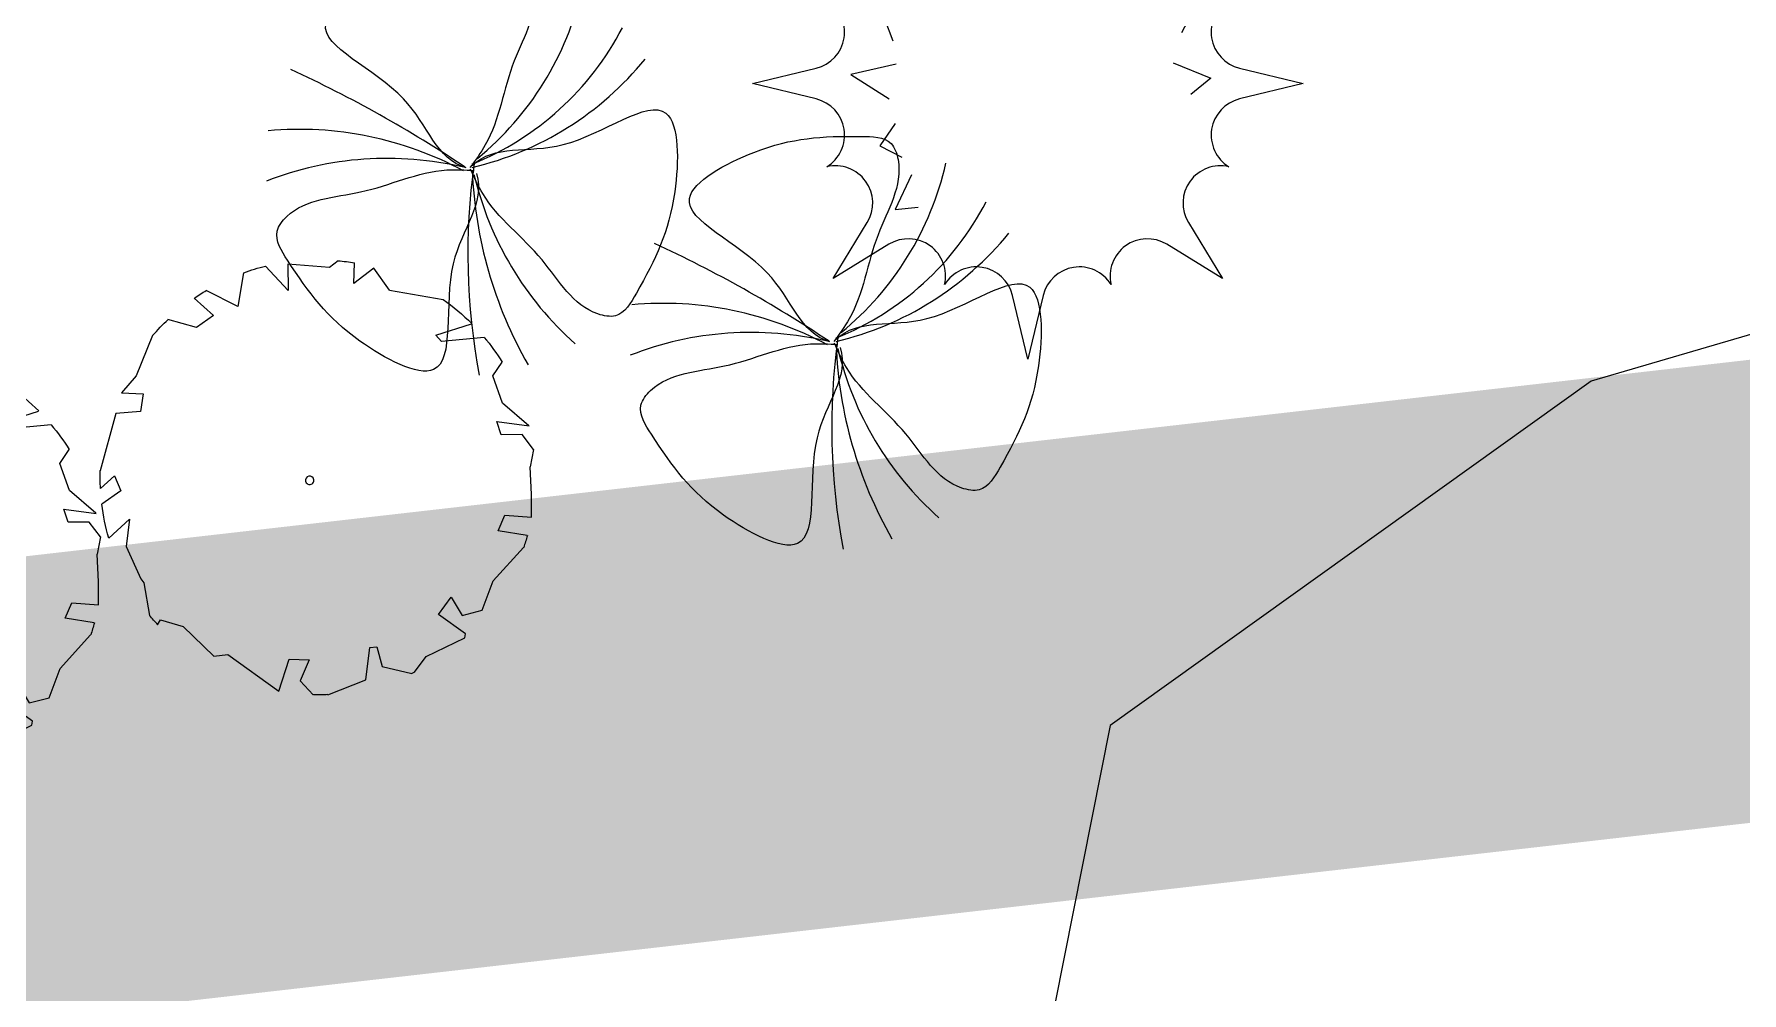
# Model space of a CAD drawing. Extents: x -809667 to 586099, y 3084146 to 3634412.
# Drawn here: x 381223.46 to 381229.02, y 3087128.46 to 3087131.59 of the extents above; entities that cross this region are included whole.
import ezdxf

# ---------------------------------------------------------------- set-up
doc = ezdxf.new("R2010")
doc.units = 0
doc.header["$LTSCALE"] = 0.5
doc.linetypes.add('CONTINOUS', pattern=[0])
doc.layers.get('0').update_dxf_attribs({"linetype": 'CONTINUOUS'})
doc.layers.add('TREE', color=3, linetype='CONTINUOUS')
doc.layers.add('文字', color=7, linetype='CONTINUOUS')

# ---------------------------------------------------------------- blocks, each defined once
blk = doc.blocks.new('红枫')
at = {"color": 0}
blk.add_lwpolyline([(1297, -1371), (924, -1143, 0.665495), (552, -1412, 0.665495), (98, -1485), (-4, -1910), (-107, -1485, 0.665495), (-561, -1412, 0.665495), (-933, -1143), (-1306, -1371), (-1078, -998, 0.665495), (-1348, -625, 0.665495), (-1420, -172), (-1845, -69), (-1420, 34, 0.665495), (-1348, 487, 0.665495), (-1078, 859), (-1306, 1233), (-933, 1005, 0.665495), (-561, 1274, 0.665495), (-107, 1347), (-4, 1772), (98, 1347, 0.665495), (552, 1274, 0.665495), (924, 1005), (1297, 1233), (1069, 859, 0.665495), (1339, 487, 0.665495), (1411, 34), (1836, -69), (1411, -172, 0.665495), (1339, -625, 0.665495), (1069, -998)], format="xyb", close=True, dxfattribs=at)
blk.add_lwpolyline([(1297, -1371), (924, -1143, 0.665495), (552, -1412, 0.665495), (98, -1485), (-4, -1910), (-107, -1485, 0.665495), (-561, -1412, 0.665495), (-933, -1143), (-1306, -1371), (-1078, -998, 0.665495), (-1348, -625, 0.665495), (-1420, -172), (-1845, -69), (-1420, 34, 0.665495), (-1348, 487, 0.665495), (-1078, 859), (-1306, 1233), (-933, 1005, 0.665495), (-561, 1274, 0.665495), (-107, 1347), (-4, 1772), (98, 1347, 0.665495), (552, 1274, 0.665495), (924, 1005), (1297, 1233), (1069, 859, 0.665495), (1339, 487, 0.665495), (1411, 34), (1836, -69), (1411, -172, 0.665495), (1339, -625, 0.665495), (1069, -998)], format="xyb", close=True, dxfattribs=at)
for points in [[(-137, 808), (-20, 1111), (120, 855)], [(-231, 823), (-394, 901), (-417, 777)], [(462, 676), (478, 886), (369, 808)], [(618, 676), (836, 808), (797, 528)], [(-783, 497), (-869, 784), (-550, 714)], [(-783, 372), (-962, 364), (-908, 217)], [(891, 411), (1085, 388), (1023, 271)], [(-885, 61), (-1188, -9), (-931, -172)], [(968, 69), (1218, -32), (1085, -141)], [(-892, -336), (-994, -484), (-846, -561)], [(-783, -678), (-892, -911), (-737, -896)]]:
    blk.add_lwpolyline(points, dxfattribs=at)
blk = doc.blocks.new('白玉兰')
at = {"color": 0}
for centre, radius, start, end in [((-1261, 1665), 2054, 309.3934, 347.1655), ((-713, 1844), 1941, 291.8214, 332.6346), ((-478, 2077), 2115, 283.2993, 320.8528), ((-4729, -6984), 8429, 56.1879, 65.279), ((-1148, -2037), 2310, 61.625, 95.1491), ((-559, -2135), 2214, 76.7033, 111.4018), ((4371, -556), 4392, 172.1708, 190.6677), ((2827, 107), 2821, 182.2544, 209.8868), ((2146, 475), 2185, 193.3063, 228.4107)]:
    blk.add_arc(centre, radius, start, end, dxfattribs=at)
for points in [[(-33, 16), (-233, 73), (-342, 562), (-1254, 922), (-425, 1375), (-33, 1392), (376, 1386), (477, 1091), (236, 716), (185, 277), (29, 67), (-7, 18)], [(8, 31), (155, 177), (635, 34), (1395, 653), (1385, -291), (1209, -641), (1004, -995), (697, -939), (487, -546), (129, -287), (22, -49), (-3, 7)], [(36, -22), (99, -220), (-250, -580), (-51, -1540), (-885, -1095), (-1114, -777), (-1334, -432), (-1142, -186), (-697, -181), (-301, 17), (-41, 2), (21, -1)]]:
    blk.add_open_spline(points, degree=3, knots=[0, 0, 0, 0, 621.989778, 1340.944545, 1869.007736, 2592.427455, 2798.699245, 2915.827596, 3435.261502, 4029.77129, 4212.300518, 4212.300518, 4212.300518, 4212.300518], dxfattribs=at)
blk = doc.blocks.new('*E54')
at = {"layer": 'TREE', "color": 0}
blk.add_ellipse((-2.37, 3.565), major_axis=(2.696, 1.394), ratio=1, start_param=0.518575, end_param=0.519414, dxfattribs=at)
blk = doc.blocks.new('A$C4C586FE1')
at = {"layer": 'TREE', "color": 0}
for p, q in [((1100, 2801), (873, 2660)), ((1294, 2743), (1193, 2819)), ((1418, 2836), (1389, 2617)), ((1787, 2660), (1418, 2836)), ((1261, 2599), (1294, 2743)), ((1875, 2686), (1787, 2660)), ((2108, 2532), (1875, 2686)), ((785, 2557), (585, 2566)), ((873, 2660), (885, 2449)), ((1389, 2617), (1261, 2599)), ((570, 2555), (514, 2441)), ((842, 2436), (785, 2557)), ((2261, 2516), (2108, 2532)), ((2273, 2551), (2261, 2516)), ((2411, 2297), (2336, 2500)), ((514, 2441), (288, 2276)), ((885, 2449), (842, 2436)), ((288, 2276), (288, 2250)), ((288, 2250), (484, 2157)), ((2434, 2275), (2411, 2297)), ((2565, 2086), (2434, 2275)), ((330, 2136), (208, 2079)), ((422, 2031), (330, 2136)), ((484, 2157), (422, 2031)), ((208, 2079), (171, 1878)), ((2577, 1905), (2565, 2086)), ((2688, 2051), (2577, 1905)), ((171, 1878), (16, 1628)), ((2666, 1735), (2772, 1843)), ((2724, 1646), (2666, 1735)), ((2799, 1744), (2724, 1646)), ((2788, 1244), (2821, 1629)), ((6, 1547), (198, 1550)), ((198, 1550), (173, 1443)), ((173, 1443), (0, 1425)), ((0, 1425), (27, 1279)), ((27, 1279), (67, 1102)), ((2632, 1202), (2788, 1244)), ((2635, 1086), (2632, 1202)), ((67, 988), (67, 1102)), ((2775, 1105), (2635, 1086)), ((2702, 978), (2775, 1105)), ((67, 988), (157, 906)), ((157, 906), (291, 931)), ((291, 931), (335, 852)), ((2643, 702), (2702, 978)), ((335, 852), (122, 842)), ((123, 841), (320, 727)), ((320, 727), (414, 564)), ((414, 564), (369, 464)), ((2275, 501), (2371, 599)), ((2371, 599), (2563, 580)), ((2419, 413), (2275, 501)), ((513, 326), (783, 402)), ((827, 368), (610, 253)), ((783, 402), (827, 368)), ((2130, 415), (2352, 350)), ((2132, 192), (2130, 415)), ((1826, 254), (2000, 124)), ((1859, 85), (1826, 254)), ((1176, 133), (821, 132)), ((1176, 133), (1302, 10)), ((1302, 10), (1413, 132)), ((1413, 132), (1432, 0)), ((1540, 5), (1587, 59)), ((1587, 59), (1859, 85))]:
    blk.add_line(p, q, dxfattribs=at)
at = {"layer": 'TREE', "color": 0, "extrusion": (0, 0, -1)}
for major_axis, start_param, end_param in [((1003, 1003), -1.011805, -0.945114), ((1003, 1003), -1.426629, -1.413216), ((1003, 1003), -0.139248, -0.081961), ((839, 1144), 0.475418, 0.633835), ((1003, 1003), 0.553886, 0.636541), ((1003, 1003), 4.017991, 4.075425), ((1003, 1003), 1.314933, 1.417635), ((839, 1143), 3.200433, 3.340883), ((1003, 1003), 1.573401, 1.638153), ((839, 1144), 2.942836, 3.115157), ((1003, 1003), 1.829101, 1.934165), ((1003, 1003), 2.270337, 2.346427)]:
    blk.add_ellipse((1418, 1418), major_axis=major_axis, ratio=1, start_param=start_param, end_param=end_param, dxfattribs=at)
at = {"layer": 'TREE', "color": 0, "linetype": 'Continuous'}
for start_param, end_param in [(0.01341, 3.155003), (3.155003, 6.296595)]:
    blk.add_ellipse((1466, 1447), major_axis=(19.2, 19.2), ratio=1, start_param=start_param, end_param=end_param, dxfattribs=at)
at = {"layer": 'TREE', "color": 8, "linetype": 'CONTINOUS', "extrusion": (0, 0, -1), "xscale": 467.4085850556439, "yscale": 467.4085850556439, "zscale": -467.4085850556439, "rotation": 278.9250190116231}
blk.add_blockref('*E54', (-2893, 66), dxfattribs=at)
blk = doc.blocks.new('123123')
at = {"layer": '文字', "color": 8, "flags": 128}
for points, const_width in [([(381897.918, 3087296.9286), (381904.3775, 3087301.028), (382008.6413, 3087376.0387), (382070.9207, 3087247.8862), (382108.6494, 3087200.5913), (381980.3434, 3087185.9677), (381931.7915, 3087180.434), (381911.4414, 3087167.711), (381850.6252, 3087264.9851), (381870.9753, 3087277.7081), (381870.9753, 3087277.7081), (381870.9753, 3087277.7081), (381897.918, 3087296.9286)], 0.5), ([(381870.9753, 3087277.7081), (381850.6252, 3087264.9851), (381911.4414, 3087167.711), (381931.7915, 3087180.434), (381980.3434, 3087185.9677)], 1.5)]:
    blk.add_lwpolyline(points, dxfattribs=dict(at, const_width=const_width))
at = {"layer": '文字', "color": 8}
blk.add_lwpolyline([(381949.4677, 3087183.8764), (381945.644, 3087182.7566), (381944.0758, 3087181.6348), (381943.6549, 3087179.5163), (381945.311, 3087175.9032), (381946.6564, 3087173.6861), (381947.2314, 3087172.0844), (381945.9072, 3087170.3755), (381944.0266, 3087170.6514), (381936.2776, 3087173.3853), (381935.0571, 3087175.3268), (381932.5924, 3087180.5253)], dxfattribs=at)
for name, p, xscale, yscale, zscale in [('红枫', (381943.8093, 3087183.7604), 0.000487636998295784, 0.000487636998295784, 0.04876370063039211), ('白玉兰', (381941.9919, 3087183.4444), 0.0004880798049271107, 0.0004880798049271107, 0.04880798235096967), ('白玉兰', (381943.1779, 3087182.8772), 0.0004880798049271107, 0.0004880798049271107, 0.04880798235096967)]:
    blk.add_blockref(name, p, dxfattribs=dict(at, xscale=xscale, yscale=yscale, zscale=zscale))
at = {"layer": '文字', "color": 8, "xscale": 0.0005, "yscale": 0.0005, "zscale": 0.0005, "rotation": 169.6965101826048}
for p in [(381942.3165, 3087183.0141), (381940.905, 3087182.7291)]:
    blk.add_blockref('A$C4C586FE1', p, dxfattribs=at)

msp = doc.modelspace()

# ---------------------------------------------------------------- block references
at = {"layer": '文字'}
msp.add_blockref('123123', (-717.1099, -52.3003), dxfattribs=at)

doc.saveas('drawing.dxf')
